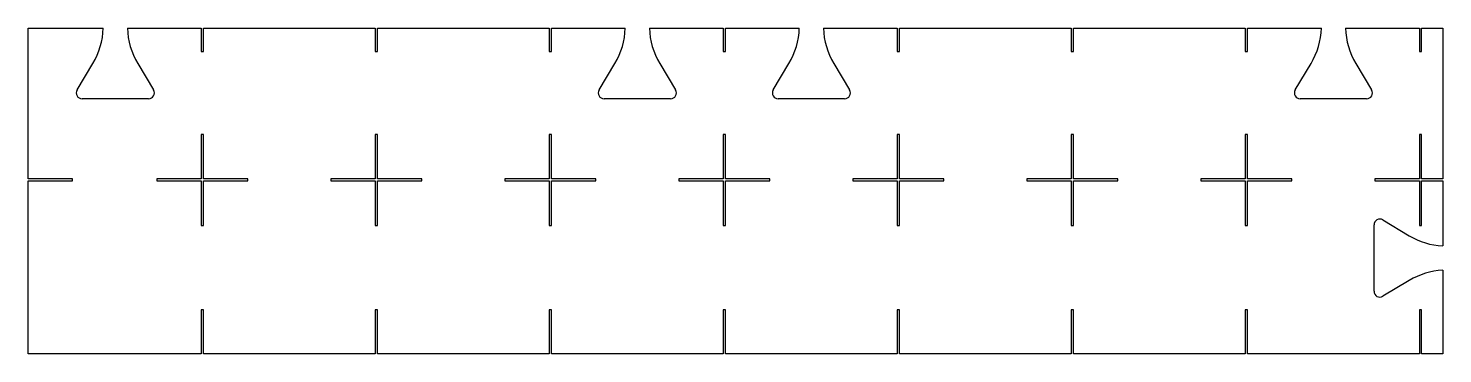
# Model space of a CAD drawing. Header units: millimetres. Extents: x -1500 to 938, y -1500 to -938.
import ezdxf

# ---------------------------------------------------------------- set-up
doc = ezdxf.new("R2010")
doc.units = ezdxf.units.MM

msp = doc.modelspace()

# ---------------------------------------------------------------- linework, layer by layer
at = {"color": 7, "linetype": 'Continuous', "lineweight": 25}
for p, q in [((-1500, -938.4), (-1370.8, -938.4)), ((-1500, -1198.1), (-1500, -938.4)), ((-1329.2, -938.4), (-1201.9, -938.4)), ((-1201.9, -938.4), (-1201.9, -978.5)), ((-1198.1, -938.4), (-901.9, -938.4)), ((-1198.1, -978.5), (-1198.1, -938.4)), ((-901.9, -938.4), (-901.9, -978.5)), ((-898.1, -938.4), (-601.9, -938.4)), ((-898.1, -978.5), (-898.1, -938.4)), ((-601.9, -938.4), (-601.9, -978.5)), ((-598.1, -938.4), (-470.8, -938.4)), ((-598.1, -978.5), (-598.1, -938.4)), ((-429.2, -938.4), (-301.9, -938.4)), ((-301.9, -938.4), (-301.9, -978.5)), ((-298.1, -938.4), (-170.8, -938.4)), ((-298.1, -978.5), (-298.1, -938.4)), ((-129.2, -938.4), (-1.9, -938.4)), ((-1.9, -938.4), (-1.9, -978.5)), ((1.9, -938.4), (298.1, -938.4)), ((1.9, -978.5), (1.9, -938.4)), ((298.1, -938.4), (298.1, -978.5)), ((301.9, -938.4), (598.1, -938.4)), ((301.9, -978.5), (301.9, -938.4)), ((598.1, -938.4), (598.1, -978.5)), ((601.9, -938.4), (729.2, -938.4)), ((601.9, -978.5), (601.9, -938.4)), ((770.8, -938.4), (898.1, -938.4)), ((898.1, -938.4), (898.1, -978.5)), ((901.9, -938.4), (938.4, -938.4)), ((901.9, -978.5), (901.9, -938.4)), ((938.4, -938.4), (938.4, -1198.1)), ((-1415.9, -1044.9), (-1388.6, -999.3)), ((-1311.4, -999.3), (-1284.1, -1044.9)), ((-1201.9, -978.5), (-1198.1, -978.5)), ((-901.9, -978.5), (-898.1, -978.5)), ((-601.9, -978.5), (-598.1, -978.5)), ((-515.9, -1044.9), (-488.6, -999.3)), ((-411.4, -999.3), (-384.1, -1044.9)), ((-301.9, -978.5), (-298.1, -978.5)), ((-215.9, -1044.9), (-188.6, -999.3)), ((-111.4, -999.3), (-84.1, -1044.9)), ((-1.9, -978.5), (1.9, -978.5)), ((298.1, -978.5), (301.9, -978.5)), ((598.1, -978.5), (601.9, -978.5)), ((684.1, -1044.9), (711.4, -999.3)), ((788.6, -999.3), (815.9, -1044.9)), ((898.1, -978.5), (901.9, -978.5)), ((-1292.7, -1060), (-1407.3, -1060)), ((-392.7, -1060), (-507.3, -1060)), ((-92.7, -1060), (-207.3, -1060)), ((807.3, -1060), (692.7, -1060)), ((-1201.9, -1121.5), (-1201.9, -1198.1)), ((-1198.1, -1121.5), (-1201.9, -1121.5)), ((-1198.1, -1198.1), (-1198.1, -1121.5)), ((-901.9, -1121.5), (-901.9, -1198.1)), ((-898.1, -1121.5), (-901.9, -1121.5)), ((-898.1, -1198.1), (-898.1, -1121.5)), ((-601.9, -1121.5), (-601.9, -1198.1)), ((-598.1, -1121.5), (-601.9, -1121.5)), ((-598.1, -1198.1), (-598.1, -1121.5)), ((-301.9, -1121.5), (-301.9, -1198.1)), ((-298.1, -1121.5), (-301.9, -1121.5)), ((-298.1, -1198.1), (-298.1, -1121.5)), ((-1.9, -1121.5), (-1.9, -1198.1)), ((1.9, -1121.5), (-1.9, -1121.5)), ((1.9, -1198.1), (1.9, -1121.5)), ((298.1, -1121.5), (298.1, -1198.1)), ((301.9, -1121.5), (298.1, -1121.5)), ((301.9, -1198.1), (301.9, -1121.5)), ((598.1, -1121.5), (598.1, -1198.1)), ((601.9, -1121.5), (598.1, -1121.5)), ((601.9, -1198.1), (601.9, -1121.5)), ((898.1, -1121.5), (898.1, -1198.1)), ((901.9, -1121.5), (898.1, -1121.5)), ((901.9, -1198.1), (901.9, -1121.5)), ((-1424, -1198.1), (-1500, -1198.1)), ((-1500, -1201.9), (-1424, -1201.9)), ((-1500, -1500), (-1500, -1201.9)), ((-1424, -1201.9), (-1424, -1198.1)), ((-1278.5, -1198.1), (-1278.5, -1201.9)), ((-1201.9, -1198.1), (-1278.5, -1198.1)), ((-1278.5, -1201.9), (-1201.9, -1201.9)), ((-1201.9, -1201.9), (-1201.9, -1278.5)), ((-1121.5, -1198.1), (-1198.1, -1198.1)), ((-1198.1, -1201.9), (-1121.5, -1201.9)), ((-1198.1, -1278.5), (-1198.1, -1201.9)), ((-1121.5, -1201.9), (-1121.5, -1198.1)), ((-978.5, -1198.1), (-978.5, -1201.9)), ((-901.9, -1198.1), (-978.5, -1198.1)), ((-978.5, -1201.9), (-901.9, -1201.9)), ((-901.9, -1201.9), (-901.9, -1278.5)), ((-821.5, -1198.1), (-898.1, -1198.1)), ((-898.1, -1201.9), (-821.5, -1201.9)), ((-898.1, -1278.5), (-898.1, -1201.9)), ((-821.5, -1201.9), (-821.5, -1198.1)), ((-678.5, -1198.1), (-678.5, -1201.9)), ((-601.9, -1198.1), (-678.5, -1198.1)), ((-678.5, -1201.9), (-601.9, -1201.9)), ((-601.9, -1201.9), (-601.9, -1278.5)), ((-521.5, -1198.1), (-598.1, -1198.1)), ((-598.1, -1201.9), (-521.5, -1201.9)), ((-598.1, -1278.5), (-598.1, -1201.9)), ((-521.5, -1201.9), (-521.5, -1198.1)), ((-378.5, -1198.1), (-378.5, -1201.9)), ((-301.9, -1198.1), (-378.5, -1198.1)), ((-378.5, -1201.9), (-301.9, -1201.9)), ((-301.9, -1201.9), (-301.9, -1278.5)), ((-221.5, -1198.1), (-298.1, -1198.1)), ((-298.1, -1201.9), (-221.5, -1201.9)), ((-298.1, -1278.5), (-298.1, -1201.9)), ((-221.5, -1201.9), (-221.5, -1198.1)), ((-78.5, -1198.1), (-78.5, -1201.9)), ((-1.9, -1198.1), (-78.5, -1198.1)), ((-78.5, -1201.9), (-1.9, -1201.9)), ((-1.9, -1201.9), (-1.9, -1278.5)), ((78.5, -1198.1), (1.9, -1198.1)), ((1.9, -1201.9), (78.5, -1201.9)), ((1.9, -1278.5), (1.9, -1201.9)), ((78.5, -1201.9), (78.5, -1198.1)), ((221.5, -1198.1), (221.5, -1201.9)), ((298.1, -1198.1), (221.5, -1198.1)), ((221.5, -1201.9), (298.1, -1201.9)), ((298.1, -1201.9), (298.1, -1278.5)), ((378.5, -1198.1), (301.9, -1198.1)), ((301.9, -1201.9), (378.5, -1201.9)), ((301.9, -1278.5), (301.9, -1201.9)), ((378.5, -1201.9), (378.5, -1198.1)), ((521.5, -1198.1), (521.5, -1201.9)), ((598.1, -1198.1), (521.5, -1198.1)), ((521.5, -1201.9), (598.1, -1201.9)), ((598.1, -1201.9), (598.1, -1278.5)), ((678.5, -1198.1), (601.9, -1198.1)), ((601.9, -1201.9), (678.5, -1201.9)), ((601.9, -1278.5), (601.9, -1201.9)), ((678.5, -1201.9), (678.5, -1198.1)), ((821.5, -1198.1), (821.5, -1201.9)), ((898.1, -1198.1), (821.5, -1198.1)), ((821.5, -1201.9), (898.1, -1201.9)), ((898.1, -1201.9), (898.1, -1278.5)), ((938.4, -1198.1), (901.9, -1198.1)), ((901.9, -1201.9), (938.4, -1201.9)), ((901.9, -1278.5), (901.9, -1201.9)), ((938.4, -1201.9), (938.4, -1314.1)), ((-1201.9, -1278.5), (-1198.1, -1278.5)), ((-901.9, -1278.5), (-898.1, -1278.5)), ((-601.9, -1278.5), (-598.1, -1278.5)), ((-301.9, -1278.5), (-298.1, -1278.5)), ((-1.9, -1278.5), (1.9, -1278.5)), ((298.1, -1278.5), (301.9, -1278.5)), ((598.1, -1278.5), (601.9, -1278.5)), ((820, -1392.3), (820, -1277.7)), ((835.1, -1269.1), (880.7, -1296.4)), ((898.1, -1278.5), (901.9, -1278.5)), ((938.4, -1355.9), (938.4, -1500)), ((880.7, -1373.6), (835.1, -1400.9)), ((-1201.9, -1424), (-1201.9, -1500)), ((-1198.1, -1424), (-1201.9, -1424)), ((-1198.1, -1500), (-1198.1, -1424)), ((-901.9, -1424), (-901.9, -1500)), ((-898.1, -1424), (-901.9, -1424)), ((-898.1, -1500), (-898.1, -1424)), ((-601.9, -1424), (-601.9, -1500)), ((-598.1, -1424), (-601.9, -1424)), ((-598.1, -1500), (-598.1, -1424)), ((-301.9, -1424), (-301.9, -1500)), ((-298.1, -1424), (-301.9, -1424)), ((-298.1, -1500), (-298.1, -1424)), ((-1.9, -1424), (-1.9, -1500)), ((1.9, -1424), (-1.9, -1424)), ((1.9, -1500), (1.9, -1424)), ((298.1, -1424), (298.1, -1500)), ((301.9, -1424), (298.1, -1424)), ((301.9, -1500), (301.9, -1424)), ((598.1, -1424), (598.1, -1500)), ((601.9, -1424), (598.1, -1424)), ((601.9, -1500), (601.9, -1424)), ((898.1, -1424), (898.1, -1500)), ((901.9, -1424), (898.1, -1424)), ((901.9, -1500), (901.9, -1424)), ((-1201.9, -1500), (-1500, -1500)), ((-901.9, -1500), (-1198.1, -1500)), ((-601.9, -1500), (-898.1, -1500)), ((-301.9, -1500), (-598.1, -1500)), ((-1.9, -1500), (-298.1, -1500)), ((298.1, -1500), (1.9, -1500)), ((598.1, -1500), (301.9, -1500)), ((898.1, -1500), (601.9, -1500)), ((938.4, -1500), (901.9, -1500))]:
    msp.add_line(p, q, dxfattribs=at)
for centre, radius, start, end in [((-1495.8, -935), 125, 329.0362, 358.4414), ((-1204.2, -935), 125, 181.5586, 210.9638), ((-595.8, -935), 125, 329.0362, 358.4414), ((-304.2, -935), 125, 181.5586, 210.9638), ((-295.8, -935), 125, 329.0362, 358.4414), ((-4.2, -935), 125, 181.5586, 210.9638), ((604.2, -935), 125, 329.0362, 358.4414), ((895.8, -935), 125, 181.5586, 210.9638), ((-1407.3, -1050), 10, 149.0362, 270), ((-1292.7, -1050), 10, 270, 30.9638), ((-507.3, -1050), 10, 149.0362, 270), ((-392.7, -1050), 10, 270, 30.9638), ((-207.3, -1050), 10, 149.0362, 270), ((-92.7, -1050), 10, 270, 30.9638), ((692.7, -1050), 10, 149.0362, 270), ((807.3, -1050), 10, 270, 30.9638), ((830, -1277.7), 10, 59.0362, 180), ((945, -1189.2), 125, 239.0362, 266.9734), ((945, -1480.8), 125, 93.0266, 120.9638), ((830, -1392.3), 10, 180, 300.9638)]:
    msp.add_arc(centre, radius, start, end, dxfattribs=at)

doc.saveas('drawing.dxf')
